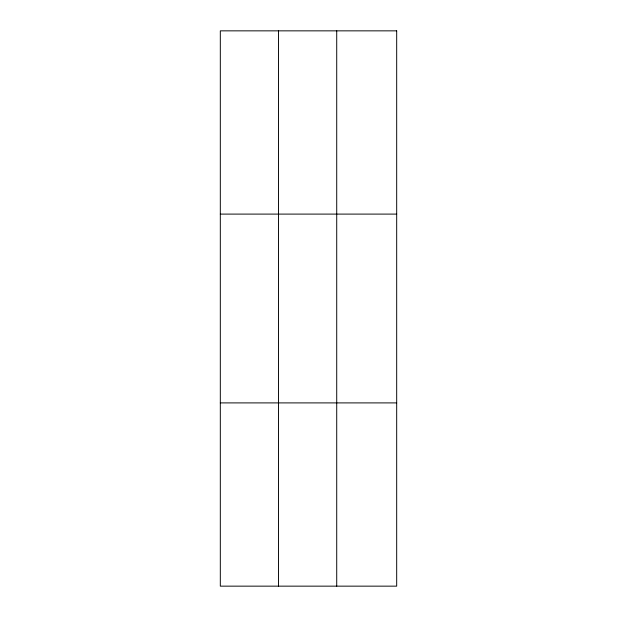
<?xml version="1.0" encoding="UTF-8"?>
<svg xmlns="http://www.w3.org/2000/svg" width="617" height="617" viewBox="0 0 617 617"><rect width="100%" height="100%" fill="white"/><g stroke="black" fill="none" stroke-linecap="round" stroke-linejoin="round"><path stroke-width="0.93" d="M278.522 586.15L278.522 30.85M336.72 586.15L336.72 30.85M220.315 214.099L396.685 214.099M220.315 402.901L396.685 402.901M396.685 30.85L396.685 586.15L220.315 586.15L220.315 30.85L396.685 30.85"/></g></svg>
